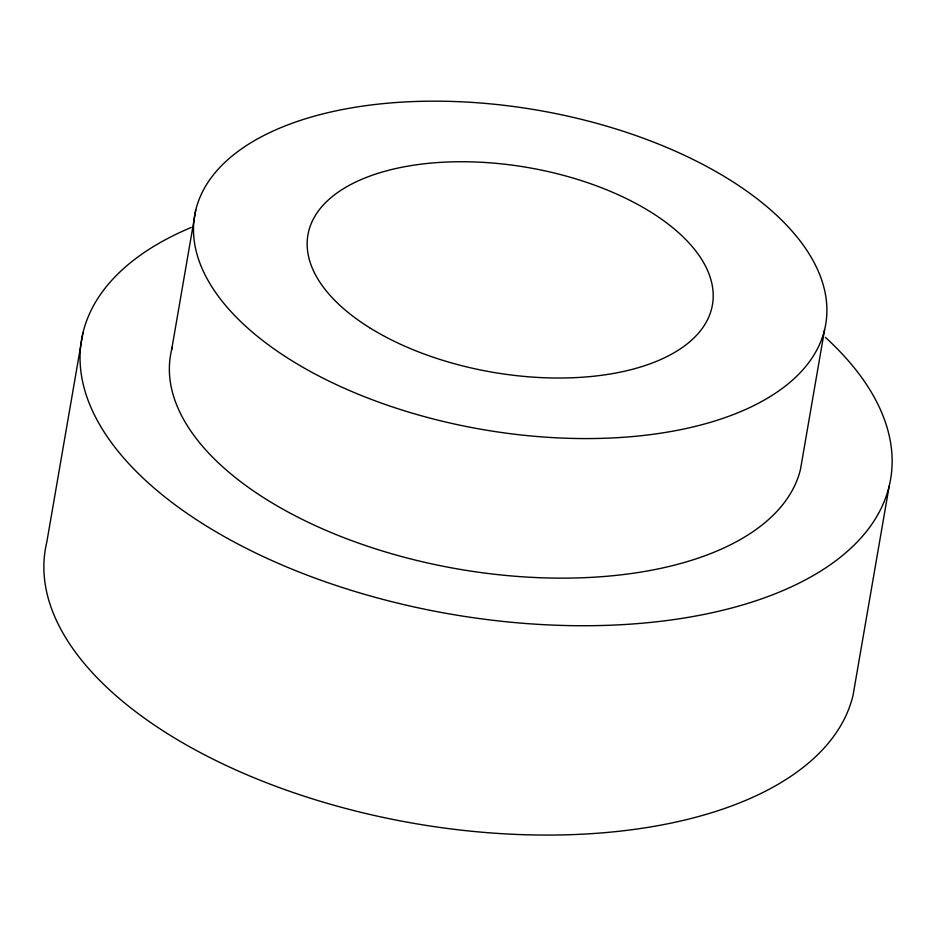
<?xml version="1.0" encoding="UTF-8"?>
<svg xmlns="http://www.w3.org/2000/svg" width="936" height="936" viewBox="0 0 936 936"><rect width="100%" height="100%" fill="white"/><g stroke="black" fill="none" stroke-linecap="round" stroke-linejoin="round"><path stroke-width="1.4" d="M82.965 332.818L46.8 542.155A410.506 207.733 9.8 0 0 401.17 821.047A410.506 207.733 9.8 0 0 853.035 695.401L889.2 486.053M171.651 349.678L195.753 210.109M824.616 329.636A320.194 162.033 9.8 0 1 320.042 376.623A320.194 162.033 9.8 0 1 385.901 103.358A320.194 162.033 9.8 0 1 824.616 329.636L800.514 469.205A320.194 162.033 9.8 0 1 445.431 566.701A320.194 162.033 9.8 0 1 172.329 347.045M825.435 337.393A410.506 207.733 9.8 0 1 734.538 607.23A410.506 207.733 9.8 0 1 185.012 511.957A410.506 207.733 9.8 0 1 191.225 227.448M369.615 327.717A205.253 103.861 9.8 0 0 707.335 320.1A205.253 103.861 9.8 0 0 453.609 161.823A205.253 103.861 9.8 0 0 369.615 327.717"/></g></svg>
